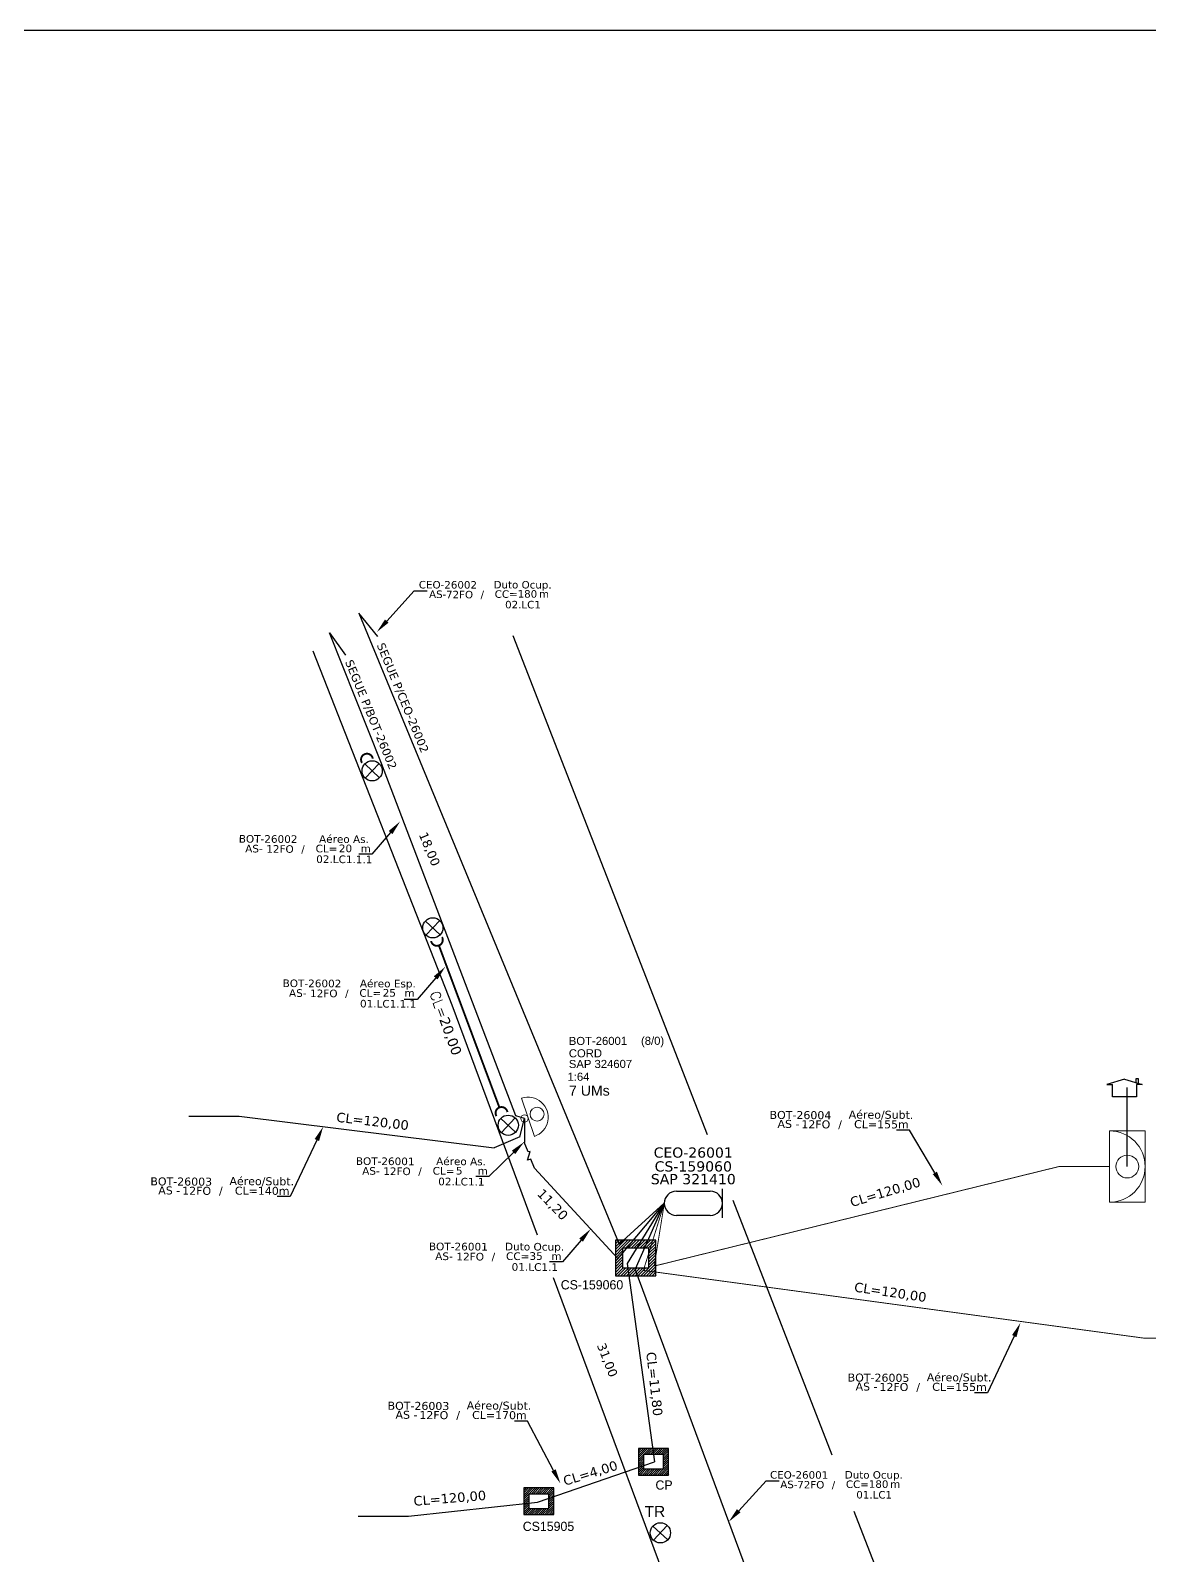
# Model space of a CAD drawing. Header units: metres. Extents: x -1286 to 457, y -500 to 94.
# Drawn here: x -865.6 to -616.2, y -245.6 to 94.2 of the extents above; entities that cross this region are included whole.
import ezdxf
from ezdxf import colors
from ezdxf.entities.mleader import LeaderData, LeaderLine
from ezdxf.enums import TextEntityAlignment as Align
from ezdxf.math import Vec2, Vec3

# ---------------------------------------------------------------- set-up
doc = ezdxf.new("R2010")
doc.units = ezdxf.units.M
for name, color, linetype in [('10.1-Caixas Subterrâneas', 5, 'Continuous'), ('20.4-CEOS', 1, 'Continuous'), ('20.5-CEO', 1, 'Continuous'), ('CAP a instalar', 1, 'Continuous'), ('celulas gpon', 7, 'Continuous'), ('E.T.', 7, 'Continuous'), ('label_cabos', 7, 'Continuous'), ('Legenda', 1, 'Continuous'), ('locais legendas', 7, 'Continuous'), ('QUADRA', 7, 'Continuous'), ('Subida Lateral', 5, 'Continuous')]:
    doc.layers.add(name, color=color, linetype=linetype)
for name, color, linetype, lineweight in [("20.0-LEGENDA DOS CDO'S", 1, 'Continuous', 0), ('20.1-CDO_INTERIOR', 1, 'Continuous', 0), ('20.2-CDO_POSTE', 1, 'Continuous', 5), ('20.6-CORDOALHA_SUPORTE', 7, 'Continuous', 25)]:
    doc.layers.add(name, color=color, linetype=linetype, lineweight=lineweight)
doc.layers.add('EXTRA', color=50, linetype='Continuous', plot=False)
doc.styles.add('ARIAL', font='arial.ttf')
doc.styles.add('ROMANS', font='romans.shx')
doc.styles.add('siredit', font='verdana.ttf')
doc.linetypes.add('FENCELINE1', pattern='A,0.25,-0.1,[133,ltypeshp.shx,S=0.1,R=0,X=-0.1,Y=0],-0.1,1', length=1.45)

# ---------------------------------------------------------------- blocks, each defined once
blk = doc.blocks.new('SURVEY_SURVEY')
for p, q in [((0, 0.0000127), (-0.0000126, 0.000009)), ((0, 0.0000127), (0.0000126, 0.000009)), ((0.0000084, 0.0000132), (0.0000098, 0.0000132)), ((0.0000084, 0.0000103), (0.0000084, 0.0000132)), ((0.0000098, 0.0000132), (0.0000098, 0.0000099)), ((-0.0000126, 0.000009), (-0.0000086, 0.000009)), ((-0.0000086, 0), (-0.0000086, 0.000009)), ((0.0000086, 0), (-0.0000086, 0)), ((0.0000126, 0.000009), (0.0000086, 0.000009)), ((0.0000086, 0.000009), (0.0000086, 0))]:
    blk.add_line(p, q)
blk = doc.blocks.new('*X70')
at = {"color": 0, "linetype": 'Continuous'}
for p, q in [((-1.25, 0.34099), (-0.49099, 1.1)), ((-1.25, 0.517767), (-0.667767, 1.1)), ((-1.25, 0.694544), (-0.844544, 1.1)), ((-1.25, 0.87132), (-1.02132, 1.1)), ((-1.25, 1.048097), (-1.198097, 1.1)), ((-0.789214, 0.625), (-0.314214, 1.1)), ((-0.612437, 0.625), (-0.137437, 1.1)), ((-0.43566, 0.625), (0.03934, 1.1)), ((-0.258883, 0.625), (0.216117, 1.1)), ((-0.082107, 0.625), (0.392893, 1.1)), ((0.09467, 0.625), (0.56967, 1.1)), ((0.271447, 0.625), (0.746447, 1.1)), ((0.448223, 0.625), (0.923223, 1.1)), ((0.625, 0.625), (1.1, 1.1)), ((0.801777, 0.625), (1.25, 1.073223)), ((-1.25, 0.164214), (-0.8035, 0.610714)), ((-1.25, -0.012563), (-0.8035, 0.433937)), ((-1.25, -0.18934), (-0.8035, 0.25716)), ((-1.25, -0.366117), (-0.8035, 0.080383)), ((0.8035, 0.449947), (1.25, 0.896447)), ((0.8035, 0.27317), (1.25, 0.71967)), ((0.8035, 0.096393), (1.25, 0.542893)), ((0.8035, -0.080383), (1.25, 0.366117)), ((0.8035, -0.25716), (1.25, 0.18934)), ((0.8035, -0.433937), (1.25, 0.012563)), ((-1.25, -0.542893), (-0.8035, -0.096393)), ((-1.25, -0.71967), (-0.8035, -0.27317)), ((-1.25, -0.896447), (-0.8035, -0.449947)), ((-1.25, -1.073223), (-0.801777, -0.625)), ((-1.1, -1.1), (-0.625, -0.625)), ((-0.923223, -1.1), (-0.448223, -0.625)), ((-0.746447, -1.1), (-0.271447, -0.625)), ((-0.56967, -1.1), (-0.09467, -0.625)), ((-0.392893, -1.1), (0.082107, -0.625)), ((-0.216117, -1.1), (0.258883, -0.625)), ((-0.03934, -1.1), (0.43566, -0.625)), ((0.137437, -1.1), (0.612437, -0.625)), ((0.314214, -1.1), (0.789214, -0.625)), ((0.49099, -1.1), (1.25, -0.34099)), ((0.667767, -1.1), (1.25, -0.517767)), ((0.8035, -0.610714), (1.25, -0.164214)), ((0.844544, -1.1), (1.25, -0.694544)), ((1.02132, -1.1), (1.25, -0.87132)), ((1.198097, -1.1), (1.25, -1.048097))]:
    blk.add_line(p, q, dxfattribs=at)
blk = doc.blocks.new('MANHOLE_MQ')
at = {"color": 0, "linetype": 'Continuous'}
for p, q in [((0.00000623, 0.00000569), (-0.00000627, 0.00000569)), ((-0.00000627, 0.00000569), (-0.00000627, -0.00000531)), ((0.00000623, -0.00000531), (0.00000623, 0.00000569)), ((-0.00000404, 0.00000331), (0.00000399, 0.00000331)), ((-0.00000404, -0.00000294), (-0.00000404, 0.00000331)), ((0.00000399, 0.00000331), (0.00000399, -0.00000294)), ((0.00000399, -0.00000294), (-0.00000404, -0.00000294)), ((0.00000399, -0.00000294), (0.00000399, -0.00000294)), ((-0.00000627, -0.00000531), (0.00000623, -0.00000531))]:
    blk.add_line(p, q, dxfattribs=at)
at = {"color": 0, "linetype": 'Continuous', "xscale": 5e-06, "yscale": 5e-06, "zscale": 1e-05}
blk.add_blockref('*X70', (-0.00000002, 0.00000019), dxfattribs=at)
blk = doc.blocks.new('Inst CB DT OCUP CFOA-SM-AS-120-S-12 A')
at = {"layer": 'label_cabos', "color": 0, "style": 'siredit'}
for tag, flags, p in [('ID_ATIVIDADE', 3, (1.31, 2.67)), ('FATOR', 1, (11.56, 2.55))]:
    blk.add_attdef(tag, text='', height=1, rotation=359.69, dxfattribs=dict(at, flags=flags)).set_placement(p, align=Align.MIDDLE_CENTER)
for tag, p in [('TIPO_CABO', (1.26, 0)), ('DESTINO_CABO', (3.13, 1.26)), ('CABO', (4.69, -0.05)), ('/', (7.71, -0.05)), ('LANCE', (10.91, 0)), ('TIPO_CABO', (13.11, 1.24)), ('UND', (15.96, 0)), ('FID', (13.15, -1.41))]:
    blk.add_attdef(tag, text='', height=1, rotation=359.69, dxfattribs=at).set_placement(p, align=Align.MIDDLE_CENTER)
blk.add_attdef('QTDE', (12.43, -0.47), '', height=1, rotation=359.69, dxfattribs=at)
blk = doc.blocks.new('Inst CB AS CFOA-SM-AS-120-S-12 A')
at = {"layer": 'label_cabos', "color": 0, "style": 'siredit'}
for tag, flags, p in [('ID_ATIVIDADE', 3, (1.31, 2.67)), ('FATOR', 1, (11.56, 2.55))]:
    blk.add_attdef(tag, text='', height=1, rotation=359.69, dxfattribs=dict(at, flags=flags)).set_placement(p, align=Align.MIDDLE_CENTER)
for tag, p in [('TIPO_CABO', (1.26, 0)), ('DESTINO_CABO', (3.13, 1.26)), ('CABO', (4.69, -0.05)), ('/', (7.71, -0.05)), ('LANCE', (10.81, 0)), ('TIPO_CABO', (13.11, 1.24)), ('UND', (15.96, 0)), ('FID', (13.15, -1.41))]:
    blk.add_attdef(tag, text='', height=1, rotation=359.69, dxfattribs=at).set_placement(p, align=Align.MIDDLE_CENTER)
blk.add_attdef('QTDE', (12.43, -0.47), '', height=1, rotation=359.69, dxfattribs=at)
blk = doc.blocks.new('Inst CB ESP CFOA-SM-AS-120-S-12 A')
at = {"layer": 'label_cabos', "color": 0, "style": 'siredit'}
for tag, flags, p in [('ID_ATIVIDADE', 3, (1.31, 2.67)), ('FATOR', 1, (11.56, 2.55))]:
    blk.add_attdef(tag, text='', height=1, rotation=359.69, dxfattribs=dict(at, flags=flags)).set_placement(p, align=Align.MIDDLE_CENTER)
for tag, p in [('TIPO_CABO', (1.26, 0)), ('DESTINO_CABO', (3.13, 1.26)), ('CABO', (4.69, -0.05)), ('/', (7.71, -0.05)), ('LANCE', (10.81, 0)), ('TIPO_CABO', (13.11, 1.24)), ('UND', (15.96, 0)), ('FID', (13.15, -1.41))]:
    blk.add_attdef(tag, text='', height=1, rotation=359.69, dxfattribs=at).set_placement(p, align=Align.MIDDLE_CENTER)
blk.add_attdef('QTDE', (12.43, -0.47), '', height=1, rotation=359.69, dxfattribs=at)
blk = doc.blocks.new('*U105')
at = {"layer": '20.6-CORDOALHA_SUPORTE', "const_width": 0.139}
for points in [[(-20.84, -0.38, 1.175511), (-20.83, 0.47)], [(-7.17, 0.47, 1.231752), (-7.17, -0.38)]]:
    blk.add_lwpolyline(points, format="xyb", dxfattribs=at)
blk.add_lwpolyline([(-20.3, 0.04), (-7.69, 0.04)], dxfattribs=at)
at = {"layer": '20.6-CORDOALHA_SUPORTE', "color": 0, "lineweight": 0, "style": 'ROMANS'}
blk.add_attdef('LANCE', text='', height=1, dxfattribs=at).set_placement((-0.54, -2.21), align=Align.RIGHT)
at = {"layer": '20.6-CORDOALHA_SUPORTE', "color": 0, "style": 'siredit'}
blk.add_attdef('QTDE', (-0.54, -2.21), '', height=1, rotation=359.69, dxfattribs=at)
at = {"layer": '20.6-CORDOALHA_SUPORTE', "color": 0, "lineweight": 0, "style": 'ROMANS'}
for tag, p, flags in [('FATOR', (-5.2, -4.44), 3), ('ID_ATIVIDADE', (-5.2, -6.67), 3), ('FID', (-5.2, -8.9), 1)]:
    blk.add_attdef(tag, p, '', height=1, dxfattribs=dict(at, flags=flags))
blk = doc.blocks.new('LEGENDA DOS CABOS')
at = {"layer": 'EXTRA', "color": 0, "style": 'siredit'}
for tag, p in [('ID', (4.6, 0.97)), ('XX', (9.03, 0.97))]:
    blk.add_attdef(tag, text='', height=0.48, rotation=359.69, dxfattribs=at).set_placement(p, align=Align.MIDDLE_CENTER)
at = {"layer": 'Legenda', "color": 0, "style": 'siredit'}
for tag, p in [('TIPO_CABO', (1.31, 0)), ('CABO', (4.69, -0.05)), ('/', (6.81, -0.05)), ('METROS', (10.03, -0.05))]:
    blk.add_attdef(tag, text='', height=0.8, rotation=359.69, dxfattribs=at).set_placement(p, align=Align.MIDDLE_CENTER)
blk = doc.blocks.new('Inst CB DT OCUP CFOA-SM-AS-80-TS-72')
at = {"layer": 'label_cabos', "color": 0, "style": 'siredit'}
for tag, flags, p in [('ID_ATIVIDADE', 3, (1.31, 2.67)), ('FATOR', 1, (11.56, 2.55))]:
    blk.add_attdef(tag, text='', height=1, rotation=359.69, dxfattribs=dict(at, flags=flags)).set_placement(p, align=Align.MIDDLE_CENTER)
for tag, p in [('TIPO_CABO', (1.76, 0)), ('DESTINO_CABO', (3.13, 1.26)), ('CABO', (4.69, -0.05)), ('/', (7.71, -0.05)), ('LANCE', (10.91, 0)), ('TIPO_CABO', (13.11, 1.24)), ('UND', (15.96, 0)), ('FID', (13.15, -1.41))]:
    blk.add_attdef(tag, text='', height=1, rotation=359.69, dxfattribs=at).set_placement(p, align=Align.MIDDLE_CENTER)
blk.add_attdef('QTDE', (12.43, -0.47), '', height=1, rotation=359.69, dxfattribs=at)

msp = doc.modelspace()

# ---------------------------------------------------------------- linework, layer by layer
at = {"color": 1}
for p, q in [((-791.09, -69.23), (-787.81, -72.3)), ((-787.91, -69.13), (-790.98, -72.41)), ((-777.56, -104.23), (-774.28, -107.3)), ((-774.38, -104.12), (-777.45, -107.4)), ((-760.76, -148.2), (-757.48, -151.27)), ((-757.58, -148.1), (-760.65, -151.38)), ((-726.88, -239.04), (-723.59, -242.11)), ((-723.7, -238.93), (-726.77, -242.21))]:
    msp.add_line(p, q, dxfattribs=at)
msp.add_lwpolyline([(-1286.07, -499.81), (-445.07, -499.81), (-445.07, 94.19), (-1286.07, 94.19)], close=True)
at = {"color": 4}
msp.add_lwpolyline([(-621.2, -158.94), (-621.2, -141.36)], dxfattribs=at)
at = {"color": 1}
for centre in [(-789.45, -70.77), (-775.92, -105.76), (-759.12, -149.74), (-725.23, -240.57)]:
    msp.add_circle(centre, 2.25, dxfattribs=at)
at = {"layer": '20.1-CDO_INTERIOR', "color": 5, "lineweight": 18}
msp.add_lwpolyline([(-617.23, -166.89), (-617.22, -150.99), (-625.17, -150.98), (-625.18, -166.89)], close=True, dxfattribs=at)
msp.add_circle((-621.2, -158.94), 2.54, dxfattribs=at)
msp.add_arc((-625.17, -158.94), 7.95, 269.9724, 89.9724, dxfattribs=at)
at = {"layer": '20.2-CDO_POSTE', "color": 7}
msp.add_line((-753.28, -152.22), (-756.16, -143.71), dxfattribs=at)
for centre, radius in [((-752.7, -147.28), 1.55), ((-755.51, -148.23), 0.832)]:
    msp.add_circle(centre, radius, dxfattribs=at)
msp.add_arc((-754.72, -147.96), 4.49, 288.7036, 108.7036, dxfattribs=at)
at = {"layer": '20.5-CEO', "color": 7}
for p, q in [((-721.66, -164.45), (-714.11, -164.45)), ((-714.11, -169.82), (-721.66, -169.82))]:
    msp.add_line(p, q, dxfattribs=at)
msp.add_lwpolyline([(-711.42, -170.38), (-711.42, -163.89)], dxfattribs=at)
for centre, start, end in [((-721.66, -167.13), 90, 270), ((-714.11, -167.13), 270, 90)]:
    msp.add_arc(centre, 2.69, start, end, dxfattribs=at)
at = {"layer": '20.6-CORDOALHA_SUPORTE', "const_width": 0.424}
msp.add_lwpolyline([(-789.3, -68.05, 1.231752), (-791.7, -68.99)], format="xyb", dxfattribs=at)
at = {"layer": 'CAP a instalar', "color": 7, "ltscale": 5}
for points in [[(-788.15, -40.85), (-792.38, -35.65), (-734.43, -176.2)], [(-830.28, -147.73), (-819.05, -147.72)], [(-819.05, -147.72), (-762.26, -154.79)], [(-756.52, -152.31), (-755.51, -148.23)], [(-756.52, -152.31), (-762.26, -154.79)], [(-734.67, -179.43), (-753.25, -159.27)], [(-724.35, -167.13), (-734.75, -179.52)], [(-724.35, -167.13), (-734.43, -176.2)], [(-724.35, -167.13), (-732.64, -180.53)], [(-724.35, -167.13), (-730.82, -181.8)], [(-732.64, -180.53), (-726.53, -224.72)], [(-666.76, -354.74), (-730.82, -181.8)], [(-781.33, -236.83), (-752.6, -233.73), (-726.53, -224.72)], [(-792.57, -236.84), (-781.33, -236.83)]]:
    msp.add_lwpolyline(points, dxfattribs=at)
at = {"layer": 'CAP a instalar', "color": 7, "linetype": 'FENCELINE1', "ltscale": 5}
for points in [[(-757.44, -147.63), (-787.34, -69.13), (-798.94, -40.01), (-795.39, -45.01)], [(-755.51, -148.23), (-757.44, -147.63)], [(-755.51, -148.23), (-755.51, -153.55)]]:
    msp.add_lwpolyline(points, dxfattribs=at)
at = {"layer": 'CAP a instalar', "color": 5, "linetype": 'FENCELINE1', "ltscale": 5, "const_width": 0.2}
for points in [[(-726.6, -181.12), (-636.41, -158.94)], [(-625.17, -158.94), (-636.41, -158.94)], [(-729.01, -182.08), (-724.35, -167.13)], [(-726.6, -181.12), (-724.35, -167.13)], [(-729.01, -182.08), (-617.53, -197.17)], [(-606.3, -197.17), (-617.53, -197.17)]]:
    msp.add_lwpolyline(points, dxfattribs=at)
at = {"layer": 'QUADRA', "color": 4}
for points in [[(-758.08, -40.62), (-714.81, -151.77)], [(-771.61, -123), (-802.6, -44.08)], [(-752.59, -174.23), (-771.61, -123)], [(-709.12, -166.4), (-687.01, -223.2)], [(-703.34, -307.03), (-716.02, -272.72), (-749.06, -183.73)], [(-682.12, -235.75), (-656.03, -302.79)]]:
    msp.add_lwpolyline(points, dxfattribs=at)
at = {"layer": 'Subida Lateral', "color": 5}
msp.add_lwpolyline([(-753.25, -159.27), (-754.06, -157.29), (-754.84, -157.54), (-754.21, -155.6), (-754.69, -155.68), (-755.59, -153.48)], dxfattribs=at)

# ---------------------------------------------------------------- block references
at = {"color": 0, "lineweight": 0}
ref = msp.add_blockref('Inst CB AS CFOA-SM-AS-120-S-12 A', (-817.92, -88.09), dxfattribs=dict(at, xscale=1.69399910183765, yscale=1.69399910183765, zscale=1.69399910183765))
ref.add_attrib('DESTINO_CABO', 'BOT-26002', dxfattribs={"layer": 'label_cabos', "color": 0, "height": 1.694, "rotation": 359.69, "style": 'siredit'}).set_placement((-812.62, -85.95), align=Align.MIDDLE_CENTER)
ref.add_attrib('CABO', '12FO', dxfattribs={"layer": 'label_cabos', "color": 0, "height": 1.694, "rotation": 359.69, "style": 'siredit'}).set_placement((-809.98, -88.18), align=Align.MIDDLE_CENTER)
ref.add_attrib('TIPO_CABO', 'Aéreo As.', dxfattribs={"layer": 'label_cabos', "color": 0, "height": 1.694, "rotation": 359.69, "style": 'siredit'}).set_placement((-795.72, -85.98), align=Align.MIDDLE_CENTER)
ref.add_attrib('/', '/', dxfattribs={"layer": 'label_cabos', "color": 0, "height": 1.69, "rotation": 359.69, "style": 'siredit'}).set_placement((-804.85, -88.18), align=Align.MIDDLE_CENTER)
ref.add_attrib('TIPO_CABO', 'AS-', dxfattribs={"layer": 'label_cabos', "color": 0, "height": 1.694, "rotation": 359.69, "style": 'siredit'}).set_placement((-815.78, -88.1), align=Align.MIDDLE_CENTER)
ref.add_attrib('FID', '02.LC1.1.1', dxfattribs={"layer": 'label_cabos', "color": 0, "height": 1.694, "rotation": 359.69, "style": 'siredit'}).set_placement((-795.65, -90.48), align=Align.MIDDLE_CENTER)
ref.add_attrib('LANCE', 'CL=', dxfattribs={"layer": 'label_cabos', "color": 0, "height": 1.694, "rotation": 359.69, "style": 'siredit'}).set_placement((-799.61, -88.09), align=Align.MIDDLE_CENTER)
ref.add_attrib('QTDE', '20', (-796.87, -88.89), dxfattribs={"layer": 'label_cabos', "color": 0, "height": 1.694, "rotation": 359.69, "style": 'siredit'})
ref.add_attrib('UND', 'm', dxfattribs={"layer": 'label_cabos', "color": 0, "height": 1.69, "rotation": 359.69, "style": 'siredit'}).set_placement((-790.88, -88.09), align=Align.MIDDLE_CENTER)
ref = msp.add_blockref('*U105', (-753.01, -167.78), dxfattribs=dict(at, xscale=3.047564994778154, yscale=3.047564994778154, zscale=3.047564994778154, rotation=290.4740153411297))
ref.add_attrib('QTDE', '20,00', (-774.54, -126.13), dxfattribs={"layer": '20.6-CORDOALHA_SUPORTE', "color": 0, "height": 2.247, "rotation": 290.164, "style": 'siredit'})
ref.add_attrib('LANCE', 'CL=', dxfattribs={"layer": '20.6-CORDOALHA_SUPORTE', "color": 0, "lineweight": 0, "height": 2.247, "rotation": 290.474, "style": 'ROMANS'}).set_placement((-774.54, -126.13), align=Align.RIGHT)
ref = msp.add_blockref('Inst CB ESP CFOA-SM-AS-120-S-12 A', (-808.16, -120.27), dxfattribs=dict(at, xscale=1.69399910183765, yscale=1.69399910183765, zscale=1.69399910183765))
ref.add_attrib('DESTINO_CABO', 'BOT-26002', dxfattribs={"layer": 'label_cabos', "color": 0, "height": 1.694, "rotation": 359.69, "style": 'siredit'}).set_placement((-802.85, -118.13), align=Align.MIDDLE_CENTER)
ref.add_attrib('CABO', '12FO', dxfattribs={"layer": 'label_cabos', "color": 0, "height": 1.694, "rotation": 359.69, "style": 'siredit'}).set_placement((-800.22, -120.36), align=Align.MIDDLE_CENTER)
ref.add_attrib('TIPO_CABO', 'Aéreo Esp.', dxfattribs={"layer": 'label_cabos', "color": 0, "height": 1.694, "rotation": 359.69, "style": 'siredit'}).set_placement((-785.95, -118.16), align=Align.MIDDLE_CENTER)
ref.add_attrib('/', '/', dxfattribs={"layer": 'label_cabos', "color": 0, "height": 1.69, "rotation": 359.69, "style": 'siredit'}).set_placement((-795.09, -120.36), align=Align.MIDDLE_CENTER)
ref.add_attrib('TIPO_CABO', 'AS-', dxfattribs={"layer": 'label_cabos', "color": 0, "height": 1.694, "rotation": 359.69, "style": 'siredit'}).set_placement((-806.02, -120.28), align=Align.MIDDLE_CENTER)
ref.add_attrib('FID', '01.LC1.1.1', dxfattribs={"layer": 'label_cabos', "color": 0, "height": 1.694, "rotation": 359.69, "style": 'siredit'}).set_placement((-785.89, -122.67), align=Align.MIDDLE_CENTER)
ref.add_attrib('LANCE', 'CL=', dxfattribs={"layer": 'label_cabos', "color": 0, "height": 1.694, "rotation": 359.69, "style": 'siredit'}).set_placement((-789.85, -120.27), align=Align.MIDDLE_CENTER)
ref.add_attrib('QTDE', '25', (-787.1, -121.07), dxfattribs={"layer": 'label_cabos', "color": 0, "height": 1.694, "rotation": 359.69, "style": 'siredit'})
ref.add_attrib('UND', 'm', dxfattribs={"layer": 'label_cabos', "color": 0, "height": 1.69, "rotation": 359.69, "style": 'siredit'}).set_placement((-781.11, -120.27), align=Align.MIDDLE_CENTER)
at = {"color": 7, "xscale": 310076.4661505371, "yscale": 310076.4661505371, "zscale": 310076.4661505371}
msp.add_blockref('SURVEY_SURVEY', (-621.82, -143.44), dxfattribs=at)
at = {"color": 0, "lineweight": 0}
ref = msp.add_blockref('Inst CB AS CFOA-SM-AS-120-S-12 A', (-791.84, -159.9), dxfattribs=dict(at, xscale=1.69399910183765, yscale=1.69399910183765, zscale=1.69399910183765))
ref.add_attrib('DESTINO_CABO', 'BOT-26001', dxfattribs={"layer": 'label_cabos', "color": 0, "height": 1.694, "rotation": 359.69, "style": 'siredit'}).set_placement((-786.54, -157.76), align=Align.MIDDLE_CENTER)
ref.add_attrib('CABO', '12FO', dxfattribs={"layer": 'label_cabos', "color": 0, "height": 1.694, "rotation": 359.69, "style": 'siredit'}).set_placement((-783.91, -159.99), align=Align.MIDDLE_CENTER)
ref.add_attrib('TIPO_CABO', 'Aéreo As.', dxfattribs={"layer": 'label_cabos', "color": 0, "height": 1.694, "rotation": 359.69, "style": 'siredit'}).set_placement((-769.64, -157.79), align=Align.MIDDLE_CENTER)
ref.add_attrib('/', '/', dxfattribs={"layer": 'label_cabos', "color": 0, "height": 1.69, "rotation": 359.69, "style": 'siredit'}).set_placement((-778.78, -159.99), align=Align.MIDDLE_CENTER)
ref.add_attrib('TIPO_CABO', 'AS-', dxfattribs={"layer": 'label_cabos', "color": 0, "height": 1.694, "rotation": 359.69, "style": 'siredit'}).set_placement((-789.71, -159.91), align=Align.MIDDLE_CENTER)
ref.add_attrib('FID', '02.LC1.1', dxfattribs={"layer": 'label_cabos', "color": 0, "height": 1.694, "rotation": 359.69, "style": 'siredit'}).set_placement((-769.57, -162.3), align=Align.MIDDLE_CENTER)
ref.add_attrib('LANCE', 'CL=', dxfattribs={"layer": 'label_cabos', "color": 0, "height": 1.694, "rotation": 359.69, "style": 'siredit'}).set_placement((-773.53, -159.9), align=Align.MIDDLE_CENTER)
ref.add_attrib('QTDE', '5', (-770.79, -160.71), dxfattribs={"layer": 'label_cabos', "color": 0, "height": 1.69, "rotation": 359.69, "style": 'siredit'})
ref.add_attrib('UND', 'm', dxfattribs={"layer": 'label_cabos', "color": 0, "height": 1.69, "rotation": 359.69, "style": 'siredit'}).set_placement((-764.8, -159.9), align=Align.MIDDLE_CENTER)
ref = msp.add_blockref('Inst CB DT OCUP CFOA-SM-AS-120-S-12 A', (-775.58, -178.92), dxfattribs=dict(at, xscale=1.702809419569169, yscale=1.702809419569169, zscale=1.702809419569169))
ref.add_attrib('DESTINO_CABO', 'BOT-26001', dxfattribs={"layer": 'label_cabos', "color": 0, "height": 1.703, "rotation": 359.69, "style": 'siredit'}).set_placement((-770.24, -176.77), align=Align.MIDDLE_CENTER)
ref.add_attrib('CABO', '12FO', dxfattribs={"layer": 'label_cabos', "color": 0, "height": 1.703, "rotation": 359.69, "style": 'siredit'}).set_placement((-767.6, -179.01), align=Align.MIDDLE_CENTER)
ref.add_attrib('TIPO_CABO', 'Duto Ocup.', dxfattribs={"layer": 'label_cabos', "color": 0, "height": 1.703, "rotation": 359.69, "style": 'siredit'}).set_placement((-753.26, -176.8), align=Align.MIDDLE_CENTER)
ref.add_attrib('/', '/', dxfattribs={"layer": 'label_cabos', "color": 0, "height": 1.7, "rotation": 359.69, "style": 'siredit'}).set_placement((-762.44, -179.01), align=Align.MIDDLE_CENTER)
ref.add_attrib('TIPO_CABO', 'AS-', dxfattribs={"layer": 'label_cabos', "color": 0, "height": 1.703, "rotation": 359.69, "style": 'siredit'}).set_placement((-773.43, -178.93), align=Align.MIDDLE_CENTER)
ref.add_attrib('FID', '01.LC1.1', dxfattribs={"layer": 'label_cabos', "color": 0, "height": 1.703, "rotation": 359.69, "style": 'siredit'}).set_placement((-753.19, -181.33), align=Align.MIDDLE_CENTER)
ref.add_attrib('LANCE', 'CC=', dxfattribs={"layer": 'label_cabos', "color": 0, "height": 1.703, "rotation": 359.69, "style": 'siredit'}).set_placement((-757, -178.92), align=Align.MIDDLE_CENTER)
ref.add_attrib('QTDE', '35', (-754.41, -179.73), dxfattribs={"layer": 'label_cabos', "color": 0, "height": 1.703, "rotation": 359.69, "style": 'siredit'})
ref.add_attrib('UND', 'm', dxfattribs={"layer": 'label_cabos', "color": 0, "height": 1.7, "rotation": 359.69, "style": 'siredit'}).set_placement((-748.39, -178.92), align=Align.MIDDLE_CENTER)
at = {"layer": '10.1-Caixas Subterrâneas', "color": 30, "rotation": 180.0000000000614}
for p, xscale, yscale, zscale in [((-730.75, -179.18), 720555.3162288242, 720555.3162288242, 720555.3162288242), ((-726.76, -224.61), 538175.0068901461, 538175.0068901461, 538175.0068901461), ((-752.32, -233.42), 538175.0068901461, 538175.0068901461, 538175.0068901461)]:
    msp.add_blockref('MANHOLE_MQ', p, dxfattribs=dict(at, xscale=xscale, yscale=yscale, zscale=zscale))
at = {"layer": 'label_cabos'}
ref = msp.add_blockref('Inst CB DT OCUP CFOA-SM-AS-80-TS-72', (-777.78, -31.42), dxfattribs=dict(at, xscale=1.668567927654409, yscale=1.668567927654409, zscale=1.668567927654409, rotation=0.1315642785740551))
ref.add_attrib('DESTINO_CABO', 'CEO-26002', dxfattribs={"color": 0, "height": 1.669, "rotation": 359.8216, "style": 'siredit'}).set_placement((-772.56, -29.31), align=Align.MIDDLE_CENTER)
ref.add_attrib('CABO', '72FO', dxfattribs={"color": 0, "height": 1.669, "rotation": 359.8216, "style": 'siredit'}).set_placement((-769.97, -31.49), align=Align.MIDDLE_CENTER)
ref.add_attrib('TIPO_CABO', 'Duto Ocup.', dxfattribs={"color": 0, "height": 1.669, "rotation": 359.8216, "style": 'siredit'}).set_placement((-755.92, -29.3), align=Align.MIDDLE_CENTER)
ref.add_attrib('/', '/', dxfattribs={"color": 0, "height": 1.67, "rotation": 359.8216, "style": 'siredit'}).set_placement((-764.91, -31.48), align=Align.MIDDLE_CENTER)
ref.add_attrib('TIPO_CABO', 'AS-', dxfattribs={"color": 0, "height": 1.669, "rotation": 359.8216, "style": 'siredit'}).set_placement((-774.84, -31.42), align=Align.MIDDLE_CENTER)
ref.add_attrib('FID', '02.LC1', dxfattribs={"color": 0, "height": 1.669, "rotation": 359.8216, "style": 'siredit'}).set_placement((-755.84, -33.73), align=Align.MIDDLE_CENTER)
ref.add_attrib('LANCE', 'CC=', dxfattribs={"color": 0, "height": 1.669, "rotation": 359.8216, "style": 'siredit'}).set_placement((-759.58, -31.38), align=Align.MIDDLE_CENTER)
ref.add_attrib('QTDE', '180', (-757.04, -32.17), dxfattribs={"color": 0, "height": 1.669, "rotation": 359.8216, "style": 'siredit'})
ref.add_attrib('UND', 'm', dxfattribs={"color": 0, "height": 1.67, "rotation": 359.8216, "style": 'siredit'}).set_placement((-751.15, -31.36), align=Align.MIDDLE_CENTER)
at = {"layer": 'label_cabos', "color": 0, "lineweight": 0}
ref = msp.add_blockref('LEGENDA DOS CABOS', (-701.58, -150.37), dxfattribs=dict(at, xscale=1.782671434623764, yscale=1.782671434623764, zscale=1.782671434623764))
ref.add_attrib('ID', 'BOT-26004', dxfattribs={"color": 0, "height": 1.783, "rotation": 359.69, "style": 'siredit'}).set_placement((-694.02, -147.47), align=Align.MIDDLE_CENTER)
ref.add_attrib('CABO', '12FO', dxfattribs={"color": 0, "height": 1.783, "rotation": 359.69, "style": 'siredit'}).set_placement((-690.59, -149.53), align=Align.MIDDLE_CENTER)
ref.add_attrib('METROS', 'CL=155m', dxfattribs={"color": 0, "height": 1.783, "rotation": 359.69, "style": 'siredit'}).set_placement((-675.98, -149.53), align=Align.MIDDLE_CENTER)
ref.add_attrib('XX', 'Aéreo/Subt.', dxfattribs={"color": 0, "height": 1.7827, "rotation": 359.69, "style": 'siredit'}).set_placement((-676.07, -147.39), align=Align.MIDDLE_CENTER)
ref.add_attrib('/', '/', dxfattribs={"color": 0, "height": 1.78, "rotation": 359.69, "style": 'siredit'}).set_placement((-685.19, -149.53), align=Align.MIDDLE_CENTER)
ref.add_attrib('TIPO_CABO', 'AS -', dxfattribs={"color": 0, "height": 1.783, "rotation": 359.69, "style": 'siredit'}).set_placement((-696.69, -149.44), align=Align.MIDDLE_CENTER)
ref = msp.add_blockref('LEGENDA DOS CABOS', (-839.54, -165.19), dxfattribs=dict(at, xscale=1.782671434623764, yscale=1.782671434623764, zscale=1.782671434623764))
ref.add_attrib('ID', 'BOT-26003', dxfattribs={"color": 0, "height": 1.783, "rotation": 359.69, "style": 'siredit'}).set_placement((-831.98, -162.28), align=Align.MIDDLE_CENTER)
ref.add_attrib('CABO', '12FO', dxfattribs={"color": 0, "height": 1.783, "rotation": 359.69, "style": 'siredit'}).set_placement((-828.55, -164.34), align=Align.MIDDLE_CENTER)
ref.add_attrib('METROS', 'CL=140m', dxfattribs={"color": 0, "height": 1.783, "rotation": 359.69, "style": 'siredit'}).set_placement((-813.95, -164.34), align=Align.MIDDLE_CENTER)
ref.add_attrib('XX', 'Aéreo/Subt.', dxfattribs={"color": 0, "height": 1.7827, "rotation": 359.69, "style": 'siredit'}).set_placement((-814.04, -162.21), align=Align.MIDDLE_CENTER)
ref.add_attrib('/', '/', dxfattribs={"color": 0, "height": 1.78, "rotation": 359.69, "style": 'siredit'}).set_placement((-823.16, -164.34), align=Align.MIDDLE_CENTER)
ref.add_attrib('TIPO_CABO', 'AS -', dxfattribs={"color": 0, "height": 1.783, "rotation": 359.69, "style": 'siredit'}).set_placement((-834.66, -164.26), align=Align.MIDDLE_CENTER)
ref = msp.add_blockref('LEGENDA DOS CABOS', (-684.18, -208.89), dxfattribs=dict(at, xscale=1.782671434623764, yscale=1.782671434623764, zscale=1.782671434623764))
ref.add_attrib('ID', 'BOT-26005', dxfattribs={"color": 0, "height": 1.783, "rotation": 359.69, "style": 'siredit'}).set_placement((-676.62, -205.99), align=Align.MIDDLE_CENTER)
ref.add_attrib('CABO', '12FO', dxfattribs={"color": 0, "height": 1.783, "rotation": 359.69, "style": 'siredit'}).set_placement((-673.19, -208.05), align=Align.MIDDLE_CENTER)
ref.add_attrib('METROS', 'CL=155m', dxfattribs={"color": 0, "height": 1.783, "rotation": 359.69, "style": 'siredit'}).set_placement((-658.58, -208.05), align=Align.MIDDLE_CENTER)
ref.add_attrib('XX', 'Aéreo/Subt.', dxfattribs={"color": 0, "height": 1.7827, "rotation": 359.69, "style": 'siredit'}).set_placement((-658.67, -205.91), align=Align.MIDDLE_CENTER)
ref.add_attrib('/', '/', dxfattribs={"color": 0, "height": 1.78, "rotation": 359.69, "style": 'siredit'}).set_placement((-667.79, -208.05), align=Align.MIDDLE_CENTER)
ref.add_attrib('TIPO_CABO', 'AS -', dxfattribs={"color": 0, "height": 1.783, "rotation": 359.69, "style": 'siredit'}).set_placement((-679.29, -207.96), align=Align.MIDDLE_CENTER)
ref = msp.add_blockref('LEGENDA DOS CABOS', (-786.69, -215.18), dxfattribs=dict(at, xscale=1.782671434623764, yscale=1.782671434623764, zscale=1.782671434623764))
ref.add_attrib('ID', 'BOT-26003', dxfattribs={"color": 0, "height": 1.783, "rotation": 359.69, "style": 'siredit'}).set_placement((-779.13, -212.27), align=Align.MIDDLE_CENTER)
ref.add_attrib('CABO', '12FO', dxfattribs={"color": 0, "height": 1.783, "rotation": 359.69, "style": 'siredit'}).set_placement((-775.7, -214.33), align=Align.MIDDLE_CENTER)
ref.add_attrib('METROS', 'CL=170m', dxfattribs={"color": 0, "height": 1.783, "rotation": 359.69, "style": 'siredit'}).set_placement((-761.09, -214.33), align=Align.MIDDLE_CENTER)
ref.add_attrib('XX', 'Aéreo/Subt.', dxfattribs={"color": 0, "height": 1.7827, "rotation": 359.69, "style": 'siredit'}).set_placement((-761.18, -212.2), align=Align.MIDDLE_CENTER)
ref.add_attrib('/', '/', dxfattribs={"color": 0, "height": 1.78, "rotation": 359.69, "style": 'siredit'}).set_placement((-770.3, -214.33), align=Align.MIDDLE_CENTER)
ref.add_attrib('TIPO_CABO', 'AS -', dxfattribs={"color": 0, "height": 1.783, "rotation": 359.69, "style": 'siredit'}).set_placement((-781.8, -214.25), align=Align.MIDDLE_CENTER)
at = {"layer": 'label_cabos'}
ref = msp.add_blockref('Inst CB DT OCUP CFOA-SM-AS-80-TS-72', (-699.53, -229.77), dxfattribs=dict(at, xscale=1.668567927654409, yscale=1.668567927654409, zscale=1.668567927654409, rotation=0.1315642785740551))
ref.add_attrib('DESTINO_CABO', 'CEO-26001', dxfattribs={"color": 0, "height": 1.669, "rotation": 359.8216, "style": 'siredit'}).set_placement((-694.31, -227.65), align=Align.MIDDLE_CENTER)
ref.add_attrib('CABO', '72FO', dxfattribs={"color": 0, "height": 1.669, "rotation": 359.8216, "style": 'siredit'}).set_placement((-691.72, -229.84), align=Align.MIDDLE_CENTER)
ref.add_attrib('TIPO_CABO', 'Duto Ocup.', dxfattribs={"color": 0, "height": 1.669, "rotation": 359.8216, "style": 'siredit'}).set_placement((-677.67, -227.64), align=Align.MIDDLE_CENTER)
ref.add_attrib('/', '/', dxfattribs={"color": 0, "height": 1.67, "rotation": 359.8216, "style": 'siredit'}).set_placement((-686.66, -229.83), align=Align.MIDDLE_CENTER)
ref.add_attrib('TIPO_CABO', 'AS-', dxfattribs={"color": 0, "height": 1.669, "rotation": 359.8216, "style": 'siredit'}).set_placement((-696.59, -229.77), align=Align.MIDDLE_CENTER)
ref.add_attrib('FID', '01.LC1', dxfattribs={"color": 0, "height": 1.669, "rotation": 359.8216, "style": 'siredit'}).set_placement((-677.59, -232.08), align=Align.MIDDLE_CENTER)
ref.add_attrib('LANCE', 'CC=', dxfattribs={"color": 0, "height": 1.669, "rotation": 359.8216, "style": 'siredit'}).set_placement((-681.33, -229.73), align=Align.MIDDLE_CENTER)
ref.add_attrib('QTDE', '180', (-678.79, -230.52), dxfattribs={"color": 0, "height": 1.669, "rotation": 359.8216, "style": 'siredit'})
ref.add_attrib('UND', 'm', dxfattribs={"color": 0, "height": 1.67, "rotation": 359.8216, "style": 'siredit'}).set_placement((-672.9, -229.71), align=Align.MIDDLE_CENTER)

# ---------------------------------------------------------------- texts
at = {"layer": "20.0-LEGENDA DOS CDO'S", "color": 7, "style": 'ARIAL'}
for s, height, p in [('BOT-26001', 1.798, (-745.63, -131.86)), ('CORD', 1.798, (-745.62, -134.61)), ('SAP 324607', 1.798, (-745.62, -136.99)), ('1:64', 1.798, (-745.92, -139.83)), ('7 UMs', 2.247, (-745.58, -143.16))]:
    msp.add_text(s, height=height, rotation=0.118, dxfattribs=at).set_placement(p)
msp.add_text('(8/0)', height=1.798, rotation=0.118, dxfattribs=at).set_placement((-726.96, -131.82), align=Align.CENTER)
at = {"layer": '20.4-CEOS', "color": 7, "style": 'siredit'}
for s, p in [('SEGUE P/CEO-26002', (-782.6, -54.5)), ('SEGUE P/BOT-26002', (-789.68, -58.22))]:
    msp.add_text(s, height=1.8532, rotation=292.4073, dxfattribs=at).set_placement(p, align=Align.MIDDLE_CENTER)
msp.add_text('CEO-26001', height=2.269, dxfattribs=at).set_placement((-717.91, -154.69), align=Align.TOP_CENTER)
at = {"layer": '20.5-CEO', "color": 7, "style": 'siredit'}
for s, p in [('CS-159060', (-717.89, -157.77)), ('SAP 321410', (-717.89, -160.6))]:
    msp.add_text(s, height=2.278, dxfattribs=at).set_placement(p, align=Align.TOP_CENTER)
at = {"layer": 'celulas gpon', "style": 'siredit'}
for s, rotation, p in [('18,00', 292.6616, (-779.1, -84.94)), ('31,00', 291.4925, (-739.41, -198.74))]:
    msp.add_text(s, height=2.012, rotation=rotation, dxfattribs=at).set_placement(p)
at = {"layer": 'celulas gpon', "color": 3, "style": 'siredit'}
for s, rotation, p in [('CL=120,00', 353.3464, (-797.52, -148.95)), ('CL=120,00', 16.8186, (-682.59, -167.98)), ('11,20', 314.123, (-752.86, -165.15)), ('CL=120,00', 351.6875, (-682.15, -186.79)), ('CL=11,80', 276.3729, (-728.38, -200.36)), ('CL=4,00', 16.9925, (-746.51, -230.08)), ('CL=120,00', 4.7485, (-780.14, -234.55))]:
    msp.add_text(s, height=2.113, rotation=rotation, dxfattribs=at).set_placement(p)
at = {"layer": 'E.T.', "color": 10, "linetype": 'ByBlock', "lineweight": 0, "insert": (-728.72, -234.57), "char_height": 2.449, "width": 2.5263, "attachment_point": 1, "style": 'ARIAL'}
msp.add_mtext('TR', dxfattribs=at)
at = {"layer": 'locais legendas', "color": 30}
for s, p in [('CS-159060', (-747.42, -186.32)), ('CP', (-726.32, -230.94)), ('CS15905', (-755.89, -240.14))]:
    msp.add_text(s, height=2.056, dxfattribs=at).set_placement(p)

# ---------------------------------------------------------------- leaders
at = {"layer": 'label_cabos', "color": 7, "lineweight": 0}
ml = msp.add_multileader_mtext('Standard', dxfattribs=at)
ml.set_content('', color=7)
ml.set_leader_properties()
ml.build(insert=Vec2(0, 0))
ml.multileader.update_dxf_attribs({"text_right_attachment_type": 6, "dogleg_length": 2.93, "arrow_head_size": 3.29})
ctx = ml.context
ctx.base_point, ctx.char_height, ctx.arrow_head_size, ctx.landing_gap_size, ctx.plane_origin = Vec3(-777.21, -30.69), 3.29, 3.29, 1.64, Vec3(63745635.6, 14709786.2)
ctx.right_attachment = 6
notes = []
notes.append((ctx, [(0, (1, 1, 0), (-780.11, -30.69), (1, 0), 2.9, [(0, [(-788.39, -39.83)], 0, [])])]))
ctx.mtext.insert, ctx.mtext.rotation = Vec3(-775.57, -29.05), 6.283185
ml = msp.add_multileader_mtext('Standard', dxfattribs=at)
ml.set_content('', color=7)
ml.set_leader_properties()
ml.build(insert=Vec2(0, 0))
ml.multileader.update_dxf_attribs({"text_right_attachment_type": 6, "dogleg_length": 2.93, "arrow_head_size": 3.29})
ctx = ml.context
ctx.base_point, ctx.char_height, ctx.arrow_head_size, ctx.landing_gap_size, ctx.plane_origin, ctx.plane_x_axis, ctx.plane_y_axis = Vec3(-792.4, -89.33), 3.29, 3.29, 1.64, Vec3(-63747205.21, -14709906.22), Vec3(-1, 0), Vec3(0, -1)
ctx.right_attachment = 6
notes.append((ctx, [(0, (1, 1, 0), (-789.5, -89.33), (-1, 0), 2.9, [(0, [(-783.2, -82.03)], 0, [])])]))
ctx.mtext.insert, ctx.mtext.text_direction, ctx.mtext.rotation = Vec3(-794.04, -90.97), Vec3(-1, 0), 3.141593
ml = msp.add_multileader_mtext('Standard', dxfattribs=at)
ml.set_content('', color=7)
ml.set_leader_properties()
ml.build(insert=Vec2(0, 0))
ml.multileader.update_dxf_attribs({"text_right_attachment_type": 6, "dogleg_length": 2.93, "arrow_head_size": 3.29})
ctx = ml.context
ctx.base_point, ctx.char_height, ctx.arrow_head_size, ctx.landing_gap_size, ctx.plane_origin, ctx.plane_x_axis, ctx.plane_y_axis = Vec3(-782.33, -121.71), 3.29, 3.29, 1.64, Vec3(-63747195.14, -14709938.6), Vec3(-1, 0), Vec3(0, -1)
ctx.right_attachment = 6
notes.append((ctx, [(0, (1, 1, 0), (-779.43, -121.71), (-1, 0), 2.9, [(0, [(-773.14, -114.41)], 0, [])])]))
ctx.mtext.insert, ctx.mtext.text_direction, ctx.mtext.rotation = Vec3(-783.97, -123.35), Vec3(-1, 0), 3.141593
ml = msp.add_multileader_mtext('Standard', dxfattribs=at)
ml.set_content('', color=7)
ml.set_leader_properties()
ml.build(insert=Vec2(0, 0))
ml.multileader.update_dxf_attribs({"text_right_attachment_type": 6, "dogleg_length": 2.93, "arrow_head_size": 3.29})
ctx = ml.context
ctx.base_point, ctx.char_height, ctx.arrow_head_size, ctx.landing_gap_size, ctx.plane_origin, ctx.plane_x_axis, ctx.plane_y_axis = Vec3(-810.59, -165.65), 3.29, 3.29, 1.64, Vec3(-63747223.4, -14709982.55), Vec3(-1, 0), Vec3(0, -1)
ctx.right_attachment = 6
notes.append((ctx, [(0, (1, 1, 0), (-807.69, -165.65), (-1, 0), 2.9, [(0, [(-800.36, -150.05)], 0, [])])]))
ctx.mtext.insert, ctx.mtext.text_direction, ctx.mtext.rotation = Vec3(-812.23, -167.3), Vec3(-1, 0), 3.141593
ml = msp.add_multileader_mtext('Standard', dxfattribs=at)
ml.set_content('', color=7)
ml.set_leader_properties()
ml.build(insert=Vec2(0, 0))
ml.multileader.update_dxf_attribs({"text_right_attachment_type": 6, "dogleg_length": 2.93, "arrow_head_size": 3.29})
ctx = ml.context
ctx.base_point, ctx.char_height, ctx.arrow_head_size, ctx.landing_gap_size, ctx.plane_origin, ctx.plane_x_axis, ctx.plane_y_axis = Vec3(-672.62, -150.84), 3.29, 3.29, 1.64, Vec3(-63747085.44, -14709967.73), Vec3(-1, 0), Vec3(0, -1)
ctx.right_attachment = 6
notes.append((ctx, [(0, (1, 1, 0), (-669.72, -150.84), (-1, 0), 2.9, [(0, [(-662.4, -163.19)], 0, [])])]))
ctx.mtext.insert, ctx.mtext.text_direction, ctx.mtext.rotation = Vec3(-674.26, -152.48), Vec3(-1, 0), 3.141593
ml = msp.add_multileader_mtext('Standard', dxfattribs=at)
ml.set_content('', color=7)
ml.set_leader_properties()
ml.build(insert=Vec2(0, 0))
ml.multileader.update_dxf_attribs({"text_right_attachment_type": 6, "dogleg_length": 2.93, "arrow_head_size": 3.29})
ctx = ml.context
ctx.base_point, ctx.char_height, ctx.arrow_head_size, ctx.landing_gap_size, ctx.plane_origin, ctx.plane_x_axis, ctx.plane_y_axis = Vec3(-766.32, -161.14), 3.29, 3.29, 1.64, Vec3(-63747179.13, -14709978.04), Vec3(-1, 0), Vec3(0, -1)
ctx.right_attachment = 6
notes.append((ctx, [(0, (1, 1, 0), (-763.42, -161.14), (-1, 0), 2.9, [(0, [(-755.59, -153.48)], 0, [])])]))
ctx.mtext.insert, ctx.mtext.text_direction, ctx.mtext.rotation = Vec3(-767.96, -162.78), Vec3(-1, 0), 3.141593
ml = msp.add_multileader_mtext('Standard', dxfattribs=at)
ml.set_content('', color=7)
ml.set_leader_properties()
ml.build(insert=Vec2(0, 0))
ml.multileader.update_dxf_attribs({"text_right_attachment_type": 6, "dogleg_length": 2.93, "arrow_head_size": 3.29})
ctx = ml.context
ctx.base_point, ctx.char_height, ctx.arrow_head_size, ctx.landing_gap_size, ctx.plane_origin, ctx.plane_x_axis, ctx.plane_y_axis = Vec3(-749.93, -180.14), 3.29, 3.29, 1.64, Vec3(-63747162.75, -14709997.03), Vec3(-1, 0), Vec3(0, -1)
ctx.right_attachment = 6
notes.append((ctx, [(0, (1, 1, 0), (-747.04, -180.14), (-1, 0), 2.9, [(0, [(-740.74, -172.84)], 0, [])])]))
ctx.mtext.insert, ctx.mtext.text_direction, ctx.mtext.rotation = Vec3(-751.58, -181.78), Vec3(-1, 0), 3.141593
ml = msp.add_multileader_mtext('Standard', dxfattribs=at)
ml.set_content('', color=7)
ml.set_leader_properties()
ml.build(insert=Vec2(0, 0))
ml.multileader.update_dxf_attribs({"text_right_attachment_type": 6, "dogleg_length": 2.93, "arrow_head_size": 3.29})
ctx = ml.context
ctx.base_point, ctx.char_height, ctx.arrow_head_size, ctx.landing_gap_size, ctx.plane_origin, ctx.plane_x_axis, ctx.plane_y_axis = Vec3(-655.22, -209.35), 3.29, 3.29, 1.64, Vec3(-63747068.03, -14710026.25), Vec3(-1, 0), Vec3(0, -1)
ctx.right_attachment = 6
notes.append((ctx, [(0, (1, 1, 0), (-652.32, -209.35), (-1, 0), 2.9, [(0, [(-644.99, -193.75)], 0, [])])]))
ctx.mtext.insert, ctx.mtext.text_direction, ctx.mtext.rotation = Vec3(-656.86, -211), Vec3(-1, 0), 3.141593
ml = msp.add_multileader_mtext('Standard', dxfattribs=at)
ml.set_content('', color=7)
ml.set_leader_properties()
ml.build(insert=Vec2(0, 0))
ml.multileader.update_dxf_attribs({"text_right_attachment_type": 6, "dogleg_length": 2.93, "arrow_head_size": 3.29})
ctx = ml.context
ctx.base_point, ctx.char_height, ctx.arrow_head_size, ctx.landing_gap_size, ctx.plane_origin, ctx.plane_x_axis, ctx.plane_y_axis = Vec3(-757.73, -215.64), 3.29, 3.29, 1.64, Vec3(-63747170.54, -14710032.54), Vec3(-1, 0), Vec3(0, -1)
ctx.right_attachment = 6
notes.append((ctx, [(0, (1, 1, 0), (-754.83, -215.64), (-1, 0), 2.9, [(0, [(-747.5, -229.56)], 0, [])])]))
ctx.mtext.insert, ctx.mtext.text_direction, ctx.mtext.rotation = Vec3(-759.37, -217.28), Vec3(-1, 0), 3.141593
ml = msp.add_multileader_mtext('Standard', dxfattribs=at)
ml.set_content('', color=7)
ml.set_leader_properties()
ml.build(insert=Vec2(0, 0))
ml.multileader.update_dxf_attribs({"text_right_attachment_type": 6, "dogleg_length": 2.93, "arrow_head_size": 3.29})
ctx = ml.context
ctx.base_point, ctx.char_height, ctx.arrow_head_size, ctx.landing_gap_size, ctx.plane_origin = Vec3(-698.8, -228.95), 3.29, 3.29, 1.64, Vec3(63745714.02, 14709587.95)
ctx.right_attachment = 6
notes.append((ctx, [(0, (1, 1, 0), (-701.69, -228.95), (1, 0), 2.9, [(0, [(-709.98, -238.08)], 0, [])])]))
ctx.mtext.insert, ctx.mtext.rotation = Vec3(-697.15, -227.3), 6.283185
for ctx, leaders in notes:
    for number, flags, end, landing, length, lines in leaders:
        leader = LeaderData()
        leader.index, (leader.has_last_leader_line, leader.has_dogleg_vector, leader.attachment_direction) = number, flags
        leader.last_leader_point, leader.dogleg_vector, leader.dogleg_length = Vec3(end), Vec3(landing), length
        for number, points, colour, breaks in lines:
            line = LeaderLine()
            line.index, line.vertices, line.color, line.breaks = number, Vec3.list(points), colors.encode_raw_color(colour), breaks
            leader.lines.append(line)
        ctx.leaders.append(leader)

doc.saveas('drawing.dxf')
